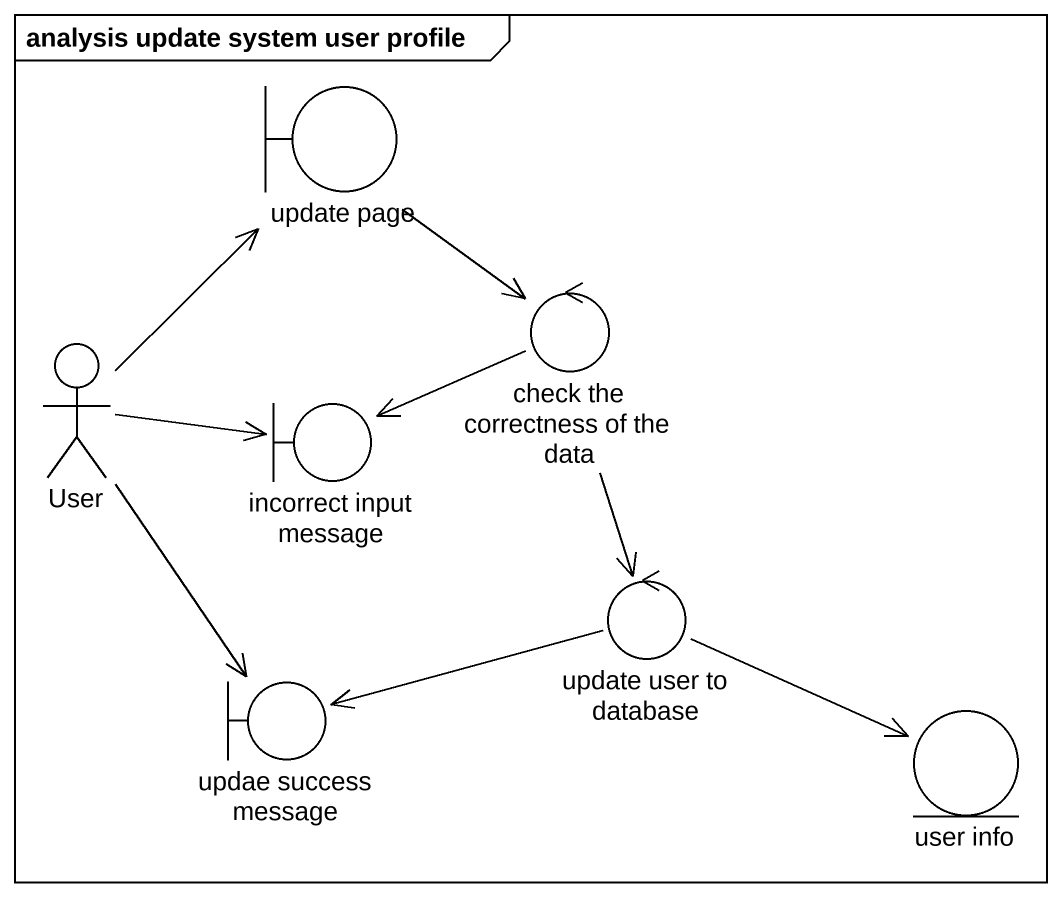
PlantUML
@startuml
mainframe analysis update system user profile
boundary "update page" as update_page
actor User
control "check the correctness of the data" as check_the_correctness_of
boundary "incorrect input message" as incorrect_input_message
control "update user to database" as update_user_to_database
boundary "updae success message" as updae_success_message
entity "user info" as user_info
update_page --> check_the_correctness_of
User -up-> update_page
User -right-> incorrect_input_message
User --> updae_success_message
check_the_correctness_of -left-> incorrect_input_message
check_the_correctness_of --> update_user_to_database
update_user_to_database -left-> updae_success_message
update_user_to_database -right-> user_info
@enduml
